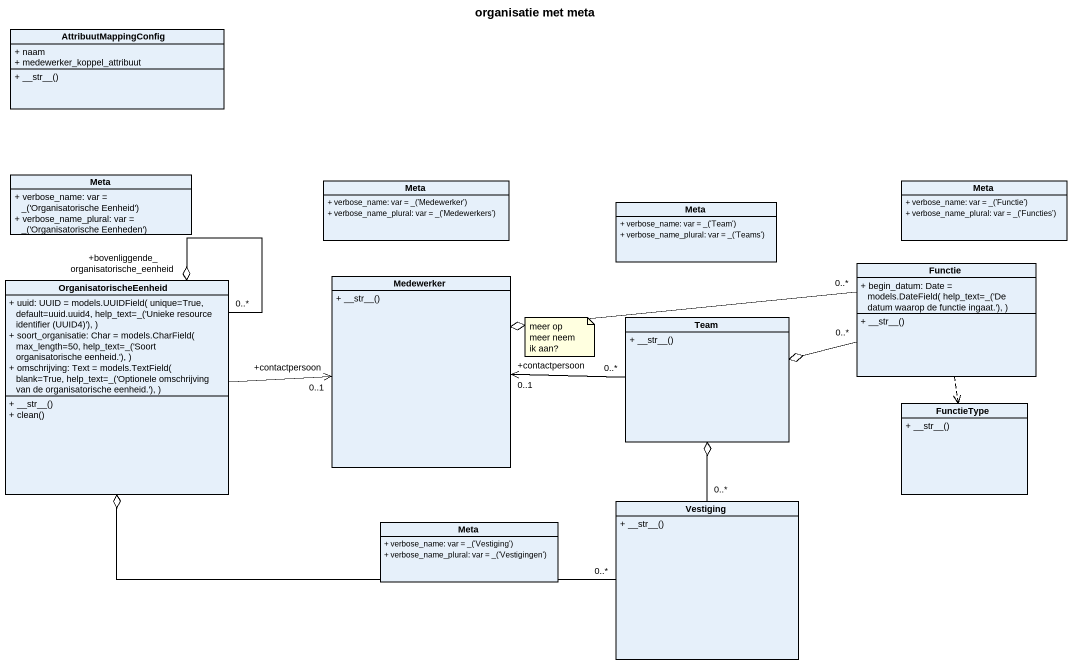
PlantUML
@startuml
title organisatie met meta
hide circle
hide empty members
skinparam classAttributeIconSize 0
class AttribuutMappingConfig {
  + naam
  + medewerker_koppel_attribuut
  + ~__str~__()
}
class Meta {
  {field} + verbose_name: var = _('Organisatorische Eenheid')
  {field} + verbose_name_plural: var = _('Organisatorische Eenheden')
}
class "Meta" as Meta_2 {
  {field} + verbose_name: var = _('Medewerker')
  {field} + verbose_name_plural: var = _('Medewerkers')
}
class "Meta" as Meta_3 {
  {field} + verbose_name: var = _('Functie')
  {field} + verbose_name_plural: var = _('Functies')
}
class "Meta" as Meta_4 {
  {field} + verbose_name: var = _('Team')
  {field} + verbose_name_plural: var = _('Teams')
}
class OrganisatorischeEenheid {
  {field} + uuid: UUID = models.UUIDField( unique=True, default=uuid.uuid4, help_text=_('Unieke resource identifier (UUID4)'), )
  {field} + soort_organisatie: Char = models.CharField( max_length=50, help_text=_('Soort organisatorische eenheid.'), )
  {field} + omschrijving: Text = models.TextField( blank=True, help_text=_('Optionele omschrijving van de organisatorische eenheid.'), )
  + ~__str~__()
  + clean()
}
class Medewerker {
  + ~__str~__()
}
class Functie {
  {field} + begin_datum: Date = models.DateField( help_text=_('De datum waarop de functie ingaat.'), )
  + ~__str~__()
}
class Team {
  + ~__str~__()
}
class FunctieType {
  + ~__str~__()
}
class "Meta" as Meta_5 {
  {field} + verbose_name: var = _('Vestiging')
  {field} + verbose_name_plural: var = _('Vestigingen')
}
class Vestiging {
  + ~__str~__()
}
OrganisatorischeEenheid "0..*" --o "+bovenliggende_organisatorische_eenheid" OrganisatorischeEenheid
OrganisatorischeEenheid -right-> "+contactpersoon\n0..1" Medewerker
Medewerker -right- "0..*" Team
Functie "0..*" -left-o Medewerker
Functie "0..*" -left-o Team
Functie ..> FunctieType
Team -left-> "+contactpersoon\n0..1" Medewerker
Vestiging "0..*" -left-o OrganisatorischeEenheid
Vestiging "0..*" -up-o Team
note as N1
  meer op meer neem ik aan?
end note
@enduml
